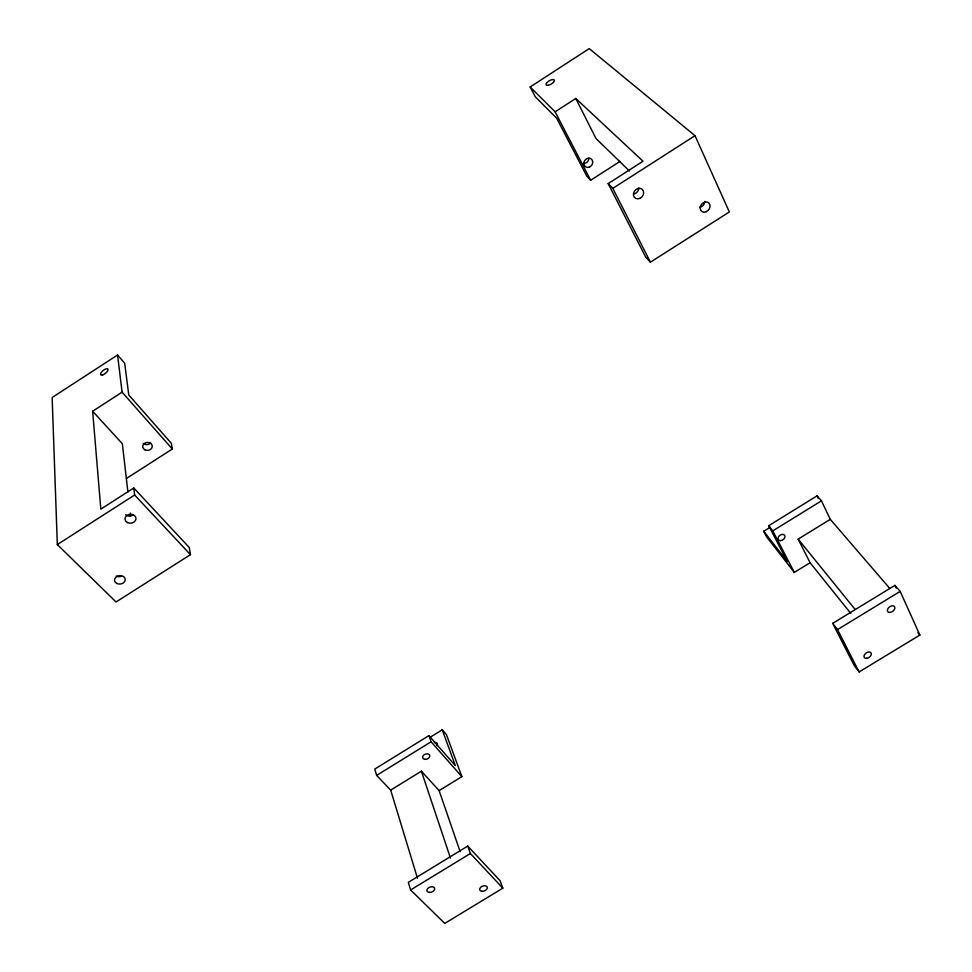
<?xml version="1.0" encoding="UTF-8"?>
<svg xmlns="http://www.w3.org/2000/svg" width="972" height="972" viewBox="0 0 972 972"><rect width="100%" height="100%" fill="white"/><g stroke="black" fill="none" stroke-linecap="round" stroke-linejoin="round"><path stroke-width="1.46" d="M117.563 355.011L52.148 397.512L57.324 544.575L116.045 601.984L190.476 554.648L189.248 547.479L133.772 487.993L100.821 509.134L92.644 411.241L122.095 392.166L117.563 355.011L124.659 363.2L128.778 394.997L171.351 443.305L172.323 449.015L126.421 478.503M530.153 86.982L589.239 48.6L695.004 135.679L729.352 211.969L650.402 262.173L645.663 257.033L608.168 183.599L643.014 161.243L575.776 98.464L555.121 111.829L530.153 86.982L535.28 96.738L556.628 118.171L586.845 176.236L590.66 180.257L619.99 161.425M57.324 544.575L134.622 495.003L133.772 487.993M608.168 183.599L612.822 188.374L695.004 135.679M430.718 736.91L442.248 729.79L455.321 765.596L428.919 735.622L374.779 769.059L376.65 775.401L390.683 790.115L417.474 878.19M770.067 527.334L763.713 531.259L787.247 561.403L768.694 525.743L817.112 495.829L821.462 500.835L830.27 519.34L889.684 588.315M376.65 775.401L431.082 741.794L428.919 735.622M768.694 525.743L772.764 530.894L821.462 500.835M390.683 790.115L421.398 771.197L439.125 790.613L460.169 851.751M850.779 613.417L810.077 562.727L798.158 539.12L830.27 519.34M439.125 790.613L461.87 776.64L446.452 734.638L442.248 729.79M763.713 531.259L766.726 536.981L794.318 572.399L810.077 562.727M467.763 846.077L408.325 882.357L410.585 889.975L444.763 923.4L502.828 888.165L500.118 880.766L467.763 846.077L470.375 853.513L502.828 888.165M832.688 623.356L894.933 585.363L900.181 591.389L919.852 635.081L859.114 671.944L854.291 665.65L832.688 623.356L837.548 629.589L859.114 671.944M410.585 889.975L470.375 853.513M837.548 629.589L900.181 591.389M629.467 171.011L595.982 138.51L575.776 98.464M134.622 495.003L190.476 554.648M92.644 411.241L122.363 443.779L127.891 491.966M122.095 392.166L172.323 449.015M431.082 741.794L461.87 776.64M917.896 632.796L919.852 635.081M798.158 539.12L855.105 609.408M555.121 111.829L590.66 180.257M772.764 530.894L794.318 572.399M612.822 188.374L650.402 262.173M817.112 495.829L818.4 498.539M894.933 585.363L896.16 588.084M421.398 771.197L450.473 858.057M130.321 513.046L130.661 516.059M434.302 742.632A3.548 2.394 -42.8 0 1 437.036 745.755M588.886 158.144A4.824 4.204 -52.2 0 1 583.394 163.418M638.811 187.973A5.565 4.726 -50.2 0 1 633.72 193.963M704.822 201.447A5.48 4.496 -50 0 1 699.743 207.303M150.636 442.807A4.739 3.985 -3.6 0 1 143.151 443.39M133.31 514.82A5.455 4.435 -4.8 0 1 125.619 514.698M121.597 576.104A5.334 4.192 -5.9 0 1 116.276 576.104M890.048 612.445A4.192 2.746 -36.4 0 0 894.787 607.196A4.192 2.746 -36.4 0 0 888.566 607.755A4.192 2.746 -36.4 0 0 890.048 612.445M866.647 658.323A4.095 2.649 -34.9 0 0 871.252 653.245A4.095 2.649 -34.9 0 0 865.129 653.877A4.095 2.649 -34.9 0 0 866.647 658.323M780.686 540.626A3.791 2.697 -36.2 0 0 784.829 535.742A3.791 2.697 -36.2 0 0 779.022 536.155A3.791 2.697 -36.2 0 0 780.686 540.626M424.995 759.351A3.706 2.612 -20.8 0 0 429.733 755.487A3.706 2.612 -20.8 0 0 423.889 754.952A3.706 2.612 -20.8 0 0 424.995 759.351M429.454 892.418A4.07 2.637 -20.5 0 0 434.642 888.299A4.07 2.637 -20.5 0 0 428.263 888.007A4.07 2.637 -20.5 0 0 429.454 892.418M482.112 891.336A3.985 2.564 -22 0 0 487.264 887.29A3.985 2.564 -22 0 0 481.091 886.986A3.985 2.564 -22 0 0 482.112 891.336M589.518 167.014A4.86 4.228 -51.8 0 0 591.389 159.056A4.86 4.228 -51.8 0 0 583.941 162.288A4.86 4.228 -51.8 0 0 589.518 167.014M548.074 85.293A4.763 1.908 -30.3 0 0 554.417 80.482A4.763 1.908 -30.3 0 0 548.099 81.563A4.763 1.908 -30.3 0 0 548.074 85.293M639.843 198.385A5.613 4.751 -49.9 0 0 642.176 189.309A5.613 4.751 -49.9 0 0 633.598 193.039A5.613 4.751 -49.9 0 0 639.843 198.385M706.231 211.726A5.528 4.52 -49.7 0 0 708.746 202.893A5.528 4.52 -49.7 0 0 700.375 206.538A5.528 4.52 -49.7 0 0 706.231 211.726M127.478 522.559A5.504 4.447 -5 0 0 135.983 518.829A5.504 4.447 -5 0 0 128.025 514.844A5.504 4.447 -5 0 0 127.478 522.559M144.877 449.793A4.763 3.997 -3.8 0 0 152.264 446.561A4.763 3.997 -3.8 0 0 145.399 442.855A4.763 3.997 -3.8 0 0 144.877 449.793M102.607 374.937A4.629 1.823 -38.7 0 0 108.086 369.445A4.629 1.823 -38.7 0 0 102.218 371.34A4.629 1.823 -38.7 0 0 102.607 374.937M116.956 583.516A5.382 4.216 -6.1 0 0 125.242 579.859A5.382 4.216 -6.1 0 0 117.442 576.189A5.382 4.216 -6.1 0 0 116.956 583.516"/></g></svg>
